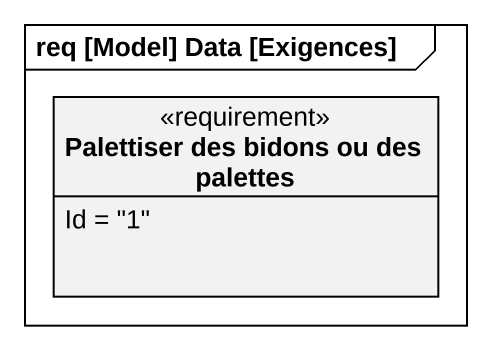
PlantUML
@startuml
mainframe req [Model] Data [Exigences]
hide circle
hide empty members
class "Palettiser des bidons ou des palettes" as Palettiser_des_bidons_ou <<requirement>> {
  Id = "1"
}
@enduml
